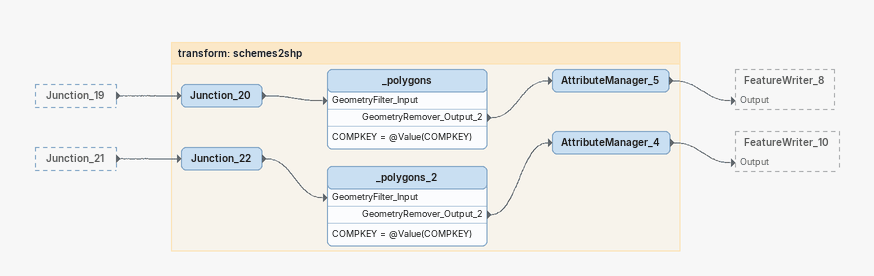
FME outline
Junction_19 [outside]
    -> Junction_20
Junction_21 [outside]
    -> Junction_22

Bookmark: transform: schemes2shp
Junction_20
    -> _polygons [GeometryFilter_Input]
_polygons
    COMPKEY = @Value(COMPKEY)
    GeometryRemover_Output_2 -> AttributeManager_5
AttributeManager_5
    -> FeatureWriter_8 [Output]
Junction_22
    -> _polygons_2 [GeometryFilter_Input]
_polygons_2
    COMPKEY = @Value(COMPKEY)
    GeometryRemover_Output_2 -> AttributeManager_4
AttributeManager_4
    -> FeatureWriter_10 [Output]
